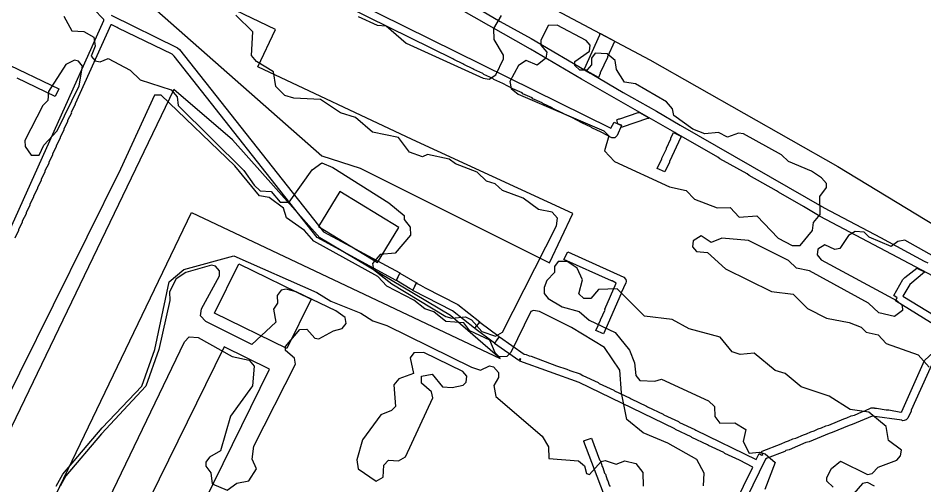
# Model space of a CAD drawing. Extents: x 1761 to 2705, y -3061 to -2273.
# Drawn here: x 2160.9 to 2390.4, y -2590.2 to -2472 of the extents above; entities that cross this region are included whole.
import ezdxf

# ---------------------------------------------------------------- set-up
doc = ezdxf.new("R2010")
doc.units = 0
for name, color, linetype in [('DOR_DOROZHKA', 40, 'CONTINUOUS'), ('DOR_LESTNICA', 6, 'CONTINUOUS'), ('DOR_PEREHOD', 9, 'CONTINUOUS'), ('DOR_TROTUAR', 8, 'CONTINUOUS'), ('GRANICA_UCHASTKA', 7, 'CONTINUOUS'), ('PL_DETSKAYA', 1, 'CONTINUOUS'), ('PL_SPORT', 5, 'CONTINUOUS'), ('PL_VORKAUT', 4, 'CONTINUOUS'), ('ZEL_LES_DREVESNYE', 94, 'CONTINUOUS'), ('ZEL_SPUTNIK_DOP', 40, 'CONTINUOUS'), ('ZEL_YANDEX_SHEMA', 92, 'CONTINUOUS')]:
    doc.layers.add(name, color=color, linetype=linetype)

msp = doc.modelspace()

# ---------------------------------------------------------------- linework, layer by layer
at = {"layer": 'DOR_DOROZHKA'}
for points in [[(2245.631, -2467.616), (2310.961, -2499.822), (2311.728, -2498.305), (2313.648, -2499.163), (2312.502, -2501.69), (2311.912, -2502.203), (2311.212, -2502.218), (2308.48, -2500.776), (2306.156, -2499.726), (2305.952, -2499.53), (2303.628, -2498.48), (2301.097, -2497.133), (2298.773, -2496.083), (2298.569, -2495.887), (2296.245, -2494.837), (2296.041, -2494.641), (2293.717, -2493.591), (2293.513, -2493.395), (2291.189, -2492.345), (2290.984, -2492.149), (2288.661, -2491.099), (2288.456, -2490.903), (2286.132, -2489.853), (2283.602, -2488.507), (2281.278, -2487.456), (2281.074, -2487.261), (2278.75, -2486.21), (2278.545, -2486.015), (2276.222, -2484.964), (2276.017, -2484.769), (2273.693, -2483.718), (2273.489, -2483.523), (2271.165, -2482.472), (2270.961, -2482.277), (2244.061, -2469.051)], [(2134.871, -2578.666), (2182.605, -2472.58), (2182.599, -2472.28), (2180.04, -2469.633)], [(2184.477, -2471.238), (2201.264, -2479.48), (2201.773, -2479.869), (2238.188, -2526.007), (2257.522, -2536.395), (2256.563, -2538.317), (2236.618, -2527.442), (2200.409, -2481.6), (2199.899, -2481.111), (2186.249, -2474.502), (2186.044, -2474.306), (2184.629, -2473.636), (2184.429, -2473.641), (2175.356, -2493.647), (2175.361, -2493.847), (2174.402, -2495.769), (2174.406, -2495.969), (2173.447, -2497.891), (2173.451, -2498.091), (2172.492, -2500.012), (2172.497, -2500.212), (2171.538, -2502.134), (2171.542, -2502.334), (2170.583, -2504.256), (2170.587, -2504.456), (2169.628, -2506.377), (2169.633, -2506.577), (2168.674, -2508.499), (2168.678, -2508.699), (2167.719, -2510.621), (2167.723, -2510.821), (2166.764, -2512.743), (2166.769, -2512.943), (2165.81, -2514.864), (2165.814, -2515.064), (2164.855, -2516.986), (2164.859, -2517.186), (2163.9, -2519.108), (2163.905, -2519.308), (2162.946, -2521.229), (2162.95, -2521.429), (2161.991, -2523.351), (2161.995, -2523.551), (2161.036, -2525.473), (2161.041, -2525.673), (2160.082, -2527.595)], [(2156.816, -2482.942), (2171.272, -2489.833), (2170.313, -2491.755), (2160.709, -2487.16)], [(2325.459, -2629.076), (2346.829, -2585.492), (2343.49, -2583.763), (2339.751, -2582.043), (2339.547, -2581.847), (2335.606, -2580.031), (2335.401, -2579.836), (2331.46, -2578.02), (2331.256, -2577.824), (2327.314, -2576.008), (2327.11, -2575.813), (2302.945, -2564.129), (2287.921, -2558.75), (2288.11, -2558.246), (2288.006, -2558.048), (2287.617, -2558.557), (2281.521, -2554.286), (2282.785, -2552.558), (2288.982, -2556.926), (2289.484, -2557.015), (2290.293, -2557.398), (2290.795, -2557.487), (2297.15, -2559.851), (2299.769, -2560.695), (2300.578, -2561.078), (2303.198, -2561.922), (2303.806, -2562.309), (2307.747, -2564.125), (2307.952, -2564.32), (2311.691, -2566.041), (2311.895, -2566.236), (2315.837, -2568.052), (2316.041, -2568.248), (2319.982, -2570.064), (2320.186, -2570.259), (2324.128, -2572.075), (2324.332, -2572.271), (2328.071, -2573.991), (2328.275, -2574.187), (2332.217, -2576.003), (2332.421, -2576.198), (2347.688, -2583.572), (2348.456, -2582.055), (2349.165, -2582.44), (2349.362, -2582.336), (2349.047, -2581.642), (2349.243, -2581.438), (2354.007, -2579.634), (2355.096, -2579.11), (2355.892, -2578.893), (2356.981, -2578.369), (2357.776, -2578.152), (2359.659, -2577.311), (2360.455, -2577.093), (2361.544, -2576.57), (2362.34, -2576.352), (2363.429, -2575.828), (2364.225, -2575.611), (2365.314, -2575.087), (2366.11, -2574.87), (2369.878, -2573.288), (2370.673, -2573.071), (2371.763, -2572.547), (2372.558, -2572.329), (2374.441, -2571.488), (2375.237, -2571.271), (2376.822, -2570.536), (2377.522, -2570.521), (2377.624, -2570.619), (2378.124, -2570.608), (2380.635, -2571.054), (2381.235, -2571.041), (2384.348, -2571.574), (2384.546, -2571.47), (2390.27, -2558.54), (2397.136, -2552.188), (2382.941, -2543.49), (2383.424, -2542.679), (2382.511, -2542.099), (2384.825, -2538.047), (2385.314, -2537.536), (2388.364, -2535.169), (2390.286, -2536.128), (2390.288, -2536.228), (2386.553, -2539.31), (2384.815, -2542.249), (2398.806, -2550.751)], [(2392.096, -2559.701), (2386.94, -2571.118), (2386.944, -2571.318), (2386.083, -2573.138), (2385.692, -2573.546), (2385.196, -2573.757), (2384.696, -2573.768), (2384.594, -2573.67), (2377.067, -2572.632), (2372.01, -2574.743), (2371.215, -2574.96), (2366.951, -2576.753), (2366.155, -2576.97), (2361.098, -2579.08), (2360.303, -2579.298), (2356.039, -2581.091), (2355.243, -2581.308), (2354.948, -2581.515), (2350.482, -2583.212), (2350.088, -2583.521), (2327.381, -2630.035)], [(2311.806, -2599.155), (2304.067, -2579.012), (2304.263, -2578.808), (2306.05, -2578.169), (2308.069, -2583.628), (2308.275, -2583.924), (2308.706, -2585.315), (2308.912, -2585.611), (2309.342, -2587.002), (2309.549, -2587.298), (2309.979, -2588.689), (2310.186, -2588.985), (2310.509, -2590.079), (2310.716, -2590.374)]]:
    msp.add_lwpolyline(points, dxfattribs=at)
for points in [[(2309.082, -2551.79), (2307.162, -2550.931), (2307.736, -2549.718), (2307.732, -2549.518), (2308.308, -2548.404), (2308.304, -2548.204), (2308.88, -2547.091), (2308.876, -2546.891), (2309.452, -2545.778), (2309.448, -2545.578), (2312.308, -2539.013), (2311.295, -2538.435), (2311.095, -2538.439), (2299.071, -2532.996), (2300.03, -2531.074), (2314.175, -2537.472), (2314.688, -2538.061), (2314.797, -2538.459), (2314.708, -2538.961), (2314.131, -2540.074), (2314.136, -2540.274), (2313.559, -2541.387), (2313.564, -2541.587)], [(2277.8, -2548.764), (2276.435, -2550.394), (2270.837, -2546.012), (2260.82, -2540.826), (2261.781, -2539.004), (2262.792, -2539.483), (2263.907, -2540.159), (2272.203, -2544.382)]]:
    msp.add_lwpolyline(points, close=True, dxfattribs=at)
at = {"layer": 'DOR_LESTNICA'}
for points in [[(2312.415, -2497.689), (2312.911, -2497.479), (2313.211, -2497.472), (2317.879, -2495.87), (2318.381, -2495.96), (2320.509, -2497.214), (2320.511, -2497.314), (2320.211, -2497.321), (2313.756, -2499.561), (2313.556, -2499.566), (2313.75, -2499.261), (2313.646, -2499.063), (2312.737, -2498.683)], [(2322.686, -2509.974), (2323.834, -2507.548), (2323.83, -2507.348), (2324.98, -2505.022), (2324.976, -2504.822), (2326.126, -2502.496), (2326.122, -2502.296), (2326.792, -2500.881), (2328.613, -2501.842), (2328.618, -2502.042), (2325.749, -2508.207), (2325.754, -2508.407), (2324.605, -2510.833)], [(2260.818, -2540.726), (2260.111, -2540.441), (2256.663, -2538.315), (2257.525, -2536.495), (2261.881, -2539.002), (2261.779, -2538.904), (2261.583, -2539.109)], [(2281.519, -2554.186), (2276.537, -2550.492), (2276.826, -2549.985), (2277.802, -2548.864), (2282.683, -2552.46)]]:
    msp.add_lwpolyline(points, close=True, dxfattribs=at)
at = {"layer": 'DOR_PEREHOD'}
msp.add_lwpolyline([(2304.338, -2485.057), (2304.232, -2484.759), (2308.148, -2476.17), (2308.144, -2475.97), (2308.342, -2475.866), (2311.783, -2477.693), (2311.887, -2477.89), (2310.069, -2481.732), (2310.074, -2481.932), (2308.256, -2485.773), (2308.26, -2485.973), (2307.782, -2486.984)], close=True, dxfattribs=at)
at = {"layer": 'DOR_TROTUAR'}
for points in [[(2404.655, -2543.621), (2363.869, -2522.091), (2359.713, -2519.579), (2353.332, -2516.015), (2352.824, -2515.626), (2345.937, -2511.773), (2345.428, -2511.384), (2338.541, -2507.53), (2338.033, -2507.141), (2328.105, -2501.452), (2327.6, -2501.263), (2327.092, -2500.874), (2303.488, -2487.377), (2290.619, -2479.851), (2255.265, -2459.704)], [(2278.2, -2470.014), (2282.963, -2472.812), (2290.76, -2477.146), (2305.658, -2485.929), (2306.162, -2486.118), (2314.066, -2490.75), (2322.473, -2495.471), (2328.453, -2499.044), (2364.924, -2519.967), (2379.193, -2527.463), (2390.228, -2533.428), (2391.136, -2533.808)]]:
    msp.add_lwpolyline(points, dxfattribs=at)
at = {"layer": 'GRANICA_UCHASTKA'}
msp.add_lwpolyline([(1923.86, -2796.236), (1824.317, -2750.362), (1781.307, -2727.779), (1769.209, -2723.538), (1762.112, -2719.189), (1761.493, -2713.699), (1768.701, -2700.037), (1815.633, -2579.96), (1870.741, -2444.7), (1902.219, -2373.483), (1926.14, -2322.94), (1946.342, -2285.484), (1955.094, -2273.789), (1957.583, -2273.235), (1968.246, -2280.509), (2001.158, -2298.807), (2123.307, -2372.208), (2156.73, -2390.996), (2211.989, -2424.82), (2320.792, -2482.501), (2368.399, -2509.487), (2413.007, -2536.537)], dxfattribs=at)
at = {"layer": 'PL_DETSKAYA'}
msp.add_lwpolyline([(2242.34, -2515.83), (2236.948, -2524.662), (2251.913, -2533.75), (2257.305, -2524.919)], close=True, dxfattribs=at)
at = {"layer": 'PL_SPORT'}
msp.add_lwpolyline([(2213.118, -2555.101), (2187.277, -2607.64), (2198.733, -2613.246), (2224.574, -2560.718)], close=True, dxfattribs=at)
at = {"layer": 'PL_VORKAUT'}
msp.add_lwpolyline([(2228.973, -2555.538), (2210.652, -2546.551), (2216.785, -2534.09), (2235.106, -2543.077)], close=True, dxfattribs=at)
at = {"layer": 'ZEL_LES_DREVESNYE'}
for points in [[(2295.44, -2533.807), (2301.34, -2521.335), (2260.631, -2502.639), (2221.623, -2484.299), (2226.101, -2474.856), (2143.922, -2435.526), (2141.809, -2439.746), (2186.881, -2461.837), (2237.802, -2506.814), (2247.532, -2509.938)], [(2146.265, -2602.115), (2162.154, -2609.856), (2204.822, -2521.092), (2282.897, -2558.073), (2270.343, -2547.157), (2237.252, -2527.512), (2215.215, -2502.739), (2200.337, -2490.032)]]:
    msp.add_lwpolyline(points, close=True, dxfattribs=at)
at = {"layer": 'ZEL_SPUTNIK_DOP'}
for points in [[(2172.476, -2471.448), (2174.557, -2475.155), (2177.563, -2475.34), (2180.095, -2476.786), (2180.394, -2479.031), (2179.448, -2481.552), (2180.475, -2482.781), (2181.73, -2483.004), (2183.714, -2482.211), (2189.279, -2485.092), (2191.834, -2487.538), (2199.643, -2490.121), (2201.181, -2491.838), (2201.48, -2494.083), (2218.093, -2510.483), (2220.674, -2514.179), (2222.206, -2515.647), (2224.962, -2515.837), (2227.272, -2518.539), (2229.522, -2518.49), (2235.349, -2510.36), (2237.811, -2508.556), (2240.589, -2509.747), (2254.789, -2518.695), (2258.61, -2521.864), (2258.631, -2522.864), (2260.175, -2524.832), (2260.218, -2526.832), (2256.315, -2531.418), (2252.57, -2531.749), (2250.619, -2534.043), (2250.901, -2535.537), (2255.482, -2539.19), (2269.167, -2547.399), (2270.678, -2547.867), (2274.172, -2547.541), (2275.689, -2548.259), (2278.254, -2551.205), (2281.781, -2552.379), (2283.509, -2551.341), (2297.187, -2524.532), (2297.394, -2522.527), (2296.112, -2521.054), (2292.595, -2520.379), (2288.78, -2517.46), (2283.487, -2515.573), (2281.699, -2513.861), (2279.433, -2513.16), (2277.134, -2510.958), (2271.585, -2508.827), (2270.058, -2507.609), (2264.531, -2506.478), (2263.291, -2507.005), (2260.014, -2505.825), (2257.183, -2502.134), (2250.65, -2500.775), (2246.319, -2497.116), (2242.542, -2495.947), (2237.466, -2492.555), (2230.705, -2492.201), (2228.438, -2491.5), (2226.139, -2489.298), (2225.558, -2485.559), (2221.249, -2482.9), (2219.966, -2481.427), (2220.337, -2475.416), (2215.995, -2471.258)], [(2247.018, -2471.588), (2251.817, -2473.735), (2254.072, -2473.937), (2259.17, -2478.329), (2278.621, -2487.164), (2280.126, -2487.381), (2281.855, -2486.343), (2283.768, -2482.3), (2283.747, -2481.3), (2281.41, -2477.348), (2281.351, -2474.598), (2283.281, -2471.305)], [(2403.794, -2538.487), (2385.311, -2528.131), (2383.566, -2528.419), (2381.843, -2529.707), (2376.289, -2527.325), (2375.012, -2526.102), (2372.756, -2525.901), (2371.028, -2526.939), (2368.848, -2530.238), (2367.603, -2530.515), (2365.076, -2529.319), (2363.348, -2530.356), (2363.13, -2531.862), (2364.157, -2533.09), (2383.391, -2543.43), (2384.668, -2544.653), (2384.695, -2545.904), (2382.727, -2547.447), (2378.705, -2546.533), (2376.151, -2544.087), (2361.216, -2535.905), (2357.95, -2535.226), (2355.907, -2533.269), (2345.793, -2528.234), (2339.026, -2527.63), (2336.298, -2528.69), (2333.76, -2526.994), (2331.787, -2528.287), (2331.569, -2529.792), (2332.596, -2531.021), (2335.352, -2531.211), (2339.944, -2535.364), (2351.574, -2541.116), (2357.09, -2541.747), (2360.672, -2545.422), (2365.476, -2547.82), (2371.253, -2548.945), (2374.28, -2550.131), (2375.558, -2551.354), (2378.574, -2552.039), (2380.623, -2554.246), (2388.688, -2557.073), (2391.508, -2560.264)], [(2180.758, -2600.086), (2203.021, -2553.831), (2204.244, -2552.554), (2206.5, -2552.755), (2215.108, -2557.572), (2219.38, -2558.48), (2220.662, -2559.953), (2220.27, -2564.964), (2214.682, -2572.589), (2212.121, -2581.399), (2209.403, -2582.958), (2208.43, -2584.23), (2208.452, -2585.23), (2209.74, -2586.953), (2210.049, -2589.698), (2213.837, -2591.367), (2216.3, -2589.563), (2219.289, -2588.998), (2221.224, -2585.955), (2220.17, -2583.476), (2220.6, -2580.215), (2231.158, -2559.476), (2230.875, -2557.982), (2228.582, -2556.03), (2228.56, -2555.03), (2232.219, -2550.699), (2233.969, -2550.661), (2236.017, -2552.868), (2237.023, -2553.096), (2240.73, -2551.015), (2242.969, -2550.467), (2243.942, -2549.195), (2243.66, -2547.7), (2241.372, -2545.999), (2231.263, -2541.214), (2228.747, -2540.518), (2227.502, -2540.795), (2226.529, -2542.067), (2226.572, -2544.067), (2225.605, -2545.589), (2226.175, -2548.828), (2220.044, -2554.464), (2208.413, -2548.712), (2207.131, -2547.239), (2207.343, -2545.483), (2211.915, -2537.13), (2211.888, -2535.88), (2210.861, -2534.652), (2209.855, -2534.423), (2203.393, -2536.314), (2200.925, -2537.868), (2199.245, -2541.156), (2199.294, -2543.406), (2196.558, -2555.722), (2193.258, -2565.048), (2182.011, -2577.047), (2172.988, -2587.747), (2171.542, -2590.28)], [(2367.15, -2590.556), (2365.617, -2589.088), (2365.596, -2588.088), (2366.797, -2585.811), (2369.009, -2584.012), (2375.835, -2587.366), (2377.08, -2587.089), (2378.548, -2585.557), (2383.26, -2583.704), (2384.239, -2582.683), (2384.456, -2581.177), (2381.152, -2578.747), (2380.576, -2575.258), (2376.245, -2571.599), (2371.479, -2570.952), (2366.153, -2567.565), (2359.098, -2565.216), (2355.022, -2561.803), (2352.506, -2561.107), (2347.159, -2556.72), (2343.664, -2557.045), (2341.648, -2556.339), (2338.566, -2552.653), (2330.767, -2550.571), (2326.463, -2548.162), (2319.441, -2547.313), (2312.539, -2540.459), (2307.789, -2540.562), (2305.838, -2542.855), (2304.088, -2542.893), (2302.81, -2541.67), (2303.735, -2538.148), (2302.42, -2535.175), (2299.882, -2533.479), (2297.632, -2533.527), (2296.659, -2534.799), (2296.691, -2536.299), (2294.734, -2538.342), (2294.022, -2540.109), (2294.055, -2541.609), (2295.082, -2542.837), (2298.63, -2545.012), (2302.908, -2546.17), (2305.456, -2548.366), (2312.027, -2551.476), (2315.624, -2555.9), (2316.945, -2559.124), (2317.265, -2562.368), (2318.292, -2563.597), (2322.048, -2563.766), (2323.787, -2563.228), (2335.662, -2568.724), (2337.194, -2570.192), (2337.248, -2572.692), (2338.536, -2574.415), (2342.286, -2574.334), (2345.074, -2576.025), (2344.389, -2579.041), (2345.954, -2582.009), (2348.449, -2581.705), (2349.96, -2582.173), (2352.508, -2584.369), (2349.904, -2591.178)], [(2377.65, -2590.329), (2375.879, -2589.367), (2374.634, -2589.644), (2372.438, -2592.192)]]:
    msp.add_lwpolyline(points, dxfattribs=at)
for points in [[(2287.556, -2483.969), (2285.393, -2488.018), (2285.681, -2489.762), (2287.463, -2491.225), (2309.175, -2500.511), (2310.452, -2501.734), (2309.283, -2505.511), (2311.843, -2508.207), (2325.739, -2514.66), (2330.011, -2515.569), (2332.06, -2517.776), (2337.859, -2519.901), (2341.109, -2519.831), (2343.413, -2522.283), (2347.908, -2521.935), (2353.282, -2527.572), (2356.826, -2529.497), (2358.826, -2529.454), (2361.995, -2525.633), (2362.202, -2523.628), (2363.909, -2521.59), (2363.811, -2517.089), (2365.513, -2514.802), (2365.491, -2513.801), (2364.209, -2512.328), (2361.671, -2510.632), (2355.867, -2508.256), (2354.079, -2506.544), (2344.459, -2501.249), (2343.204, -2501.026), (2340.475, -2502.086), (2338.198, -2500.884), (2334.703, -2501.21), (2331.676, -2500.025), (2326.85, -2496.627), (2326.562, -2494.882), (2325.025, -2493.165), (2317.172, -2488.582), (2314.411, -2488.141), (2312.34, -2484.934), (2312.042, -2482.69), (2310.004, -2480.983), (2306.998, -2480.797), (2306.025, -2482.069), (2306.063, -2483.819), (2304.84, -2485.096), (2303.09, -2485.134), (2301.813, -2483.911), (2301.791, -2482.911), (2305.487, -2480.33), (2305.705, -2478.824), (2304.678, -2477.596), (2297.341, -2473.752), (2295.091, -2473.801), (2293.172, -2477.594), (2293.199, -2478.844), (2294.737, -2480.562), (2294.519, -2482.068), (2292.307, -2483.866), (2289.53, -2482.676)], [(2176.225, -2482.873), (2175.219, -2482.644), (2172.991, -2483.693), (2168.636, -2490.54), (2168.435, -2492.796), (2167.212, -2494.073), (2162.651, -2502.926), (2162.683, -2504.426), (2164.232, -2506.644), (2166.232, -2506.601), (2167.428, -2504.074), (2170.853, -2500.498), (2176.36, -2489.123), (2177.252, -2484.101)], [(2273.469, -2561.314), (2263.611, -2556.524), (2261.111, -2556.578), (2260.138, -2557.85), (2260.974, -2561.834), (2257.251, -2563.165), (2256.033, -2564.692), (2256.402, -2570.187), (2255.424, -2571.208), (2252.695, -2572.268), (2248.08, -2578.621), (2246.688, -2583.654), (2246.986, -2585.898), (2251.557, -2589.051), (2253.285, -2588.013), (2253.471, -2585.008), (2254.694, -2583.731), (2257.199, -2583.927), (2258.928, -2582.889), (2265.859, -2567.981), (2265.577, -2566.487), (2263.028, -2564.291), (2262.99, -2562.54), (2265.73, -2561.981), (2268.3, -2565.177), (2270.806, -2565.373), (2273.545, -2564.814), (2274.279, -2564.047), (2274.496, -2562.542)]]:
    msp.add_lwpolyline(points, close=True, dxfattribs=at)
at = {"layer": 'ZEL_YANDEX_SHEMA'}
for points in [[(2334.376, -2590.263), (2334.556, -2587.008), (2332.73, -2583.545), (2325.388, -2579.452), (2319.078, -2576.837), (2315.003, -2573.423), (2313.607, -2566.7), (2313.232, -2560.955), (2309.358, -2555.285), (2300.994, -2550.213), (2292.902, -2546.136), (2291.396, -2545.918), (2290.652, -2546.185), (2285.623, -2556.549), (2284.644, -2557.57), (2282.644, -2557.613), (2281.623, -2556.635), (2280.302, -2553.412), (2275.248, -2551.02), (2273.705, -2549.052), (2269.194, -2548.649), (2266.139, -2546.214), (2263.873, -2545.513), (2261.074, -2543.322), (2254.243, -2539.717), (2251.939, -2537.266), (2235.738, -2528.361), (2233.429, -2525.66), (2228.858, -2522.507), (2228.054, -2520.023), (2224.494, -2517.348), (2221.983, -2516.902), (2215.816, -2509.281), (2197.17, -2491.425), (2195.42, -2491.463), (2186.819, -2510.158), (2144.154, -2596.124)], [(2170.542, -2590.301), (2172.227, -2587.263), (2182.229, -2575.541), (2192.258, -2565.069), (2195.558, -2555.743), (2199.191, -2538.656), (2202.877, -2535.575), (2215.557, -2532.049), (2236.519, -2541.351), (2240.068, -2543.526), (2247.638, -2546.614), (2250.682, -2548.549), (2254.209, -2549.723), (2275.698, -2560.265), (2277.964, -2560.966), (2280.193, -2559.918), (2281.198, -2560.146), (2282.481, -2561.619), (2282.508, -2562.869), (2281.301, -2564.896), (2281.86, -2567.636), (2293.582, -2577.638), (2295.142, -2580.355), (2295.207, -2583.356), (2302.723, -2583.944), (2304.25, -2585.161), (2304.794, -2587.151), (2305.549, -2587.384), (2308.479, -2584.069), (2309.474, -2583.798), (2312.245, -2584.738), (2314.479, -2583.94), (2317.246, -2584.63), (2319.044, -2586.843), (2319.12, -2590.343)]]:
    msp.add_lwpolyline(points, dxfattribs=at)

doc.saveas('drawing.dxf')
